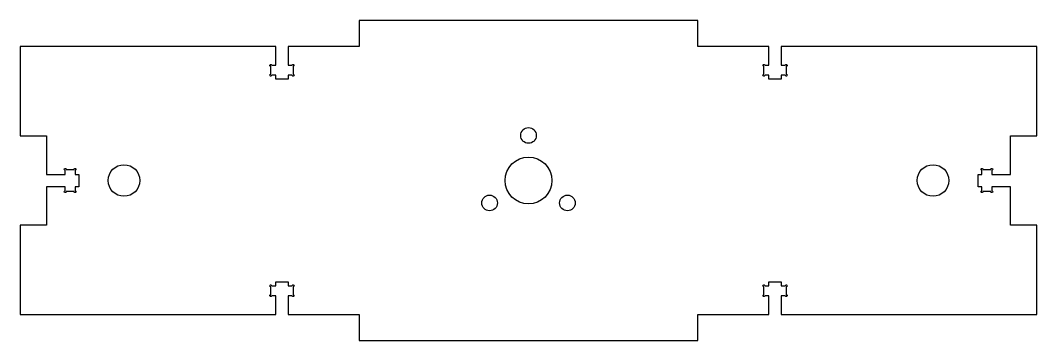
# Model space of a CAD drawing. Header units: millimetres. Extents: x -130 to 130, y -41 to 41.
import ezdxf

# ---------------------------------------------------------------- set-up
doc = ezdxf.new("R2010")
doc.units = ezdxf.units.MM

msp = doc.modelspace()

# ---------------------------------------------------------------- linework, layer by layer
msp.add_lwpolyline([(123.28, -1.58), (118.5, -1.58), (118.5, -2.6, -2.414214), (118.25, -2.85), (116.25, -2.85, -2.414214), (116, -2.6), (116, -1.58), (115, -1.58), (115, 1.57), (116, 1.57), (116, 2.6, -2.414214), (116.25, 2.85), (118.25, 2.85, -2.414214), (118.5, 2.6), (118.5, 1.57), (123.28, 1.57), (123.28, 11.41), (130, 11.41), (130, 34.22), (64.66, 34.22), (64.66, 29.44), (65.68, 29.44, -2.414214), (65.93, 29.19), (65.93, 27.19, -2.414214), (65.68, 26.94), (64.66, 26.94), (64.66, 25.94), (61.51, 25.94), (61.51, 26.94), (60.48, 26.94, -2.414214), (60.23, 27.19), (60.23, 29.19, -2.414214), (60.48, 29.44), (61.51, 29.44), (61.51, 34.22), (43.33, 34.22), (43.33, 40.94), (-43.33, 40.94), (-43.33, 34.22), (-61.51, 34.22), (-61.51, 29.44), (-60.48, 29.44, -2.414214), (-60.23, 29.19), (-60.23, 27.19, -2.414214), (-60.48, 26.94), (-61.51, 26.94), (-61.51, 25.94), (-64.66, 25.94), (-64.66, 26.94), (-65.68, 26.94, -2.414214), (-65.93, 27.19), (-65.93, 29.19, -2.414214), (-65.68, 29.44), (-64.66, 29.44), (-64.66, 34.22), (-130, 34.22), (-130, 11.41), (-123.28, 11.41), (-123.28, 1.57), (-118.5, 1.57), (-118.5, 2.6, -2.414214), (-118.25, 2.85), (-116.25, 2.85, -2.414214), (-116, 2.6), (-116, 1.57), (-115, 1.57), (-115, -1.58), (-116, -1.58), (-116, -2.6, -2.414214), (-116.25, -2.85), (-118.25, -2.85, -2.414214), (-118.5, -2.6), (-118.5, -1.58), (-123.28, -1.58), (-123.28, -11.41), (-130, -11.41), (-130, -34.22), (-64.66, -34.22), (-64.66, -29.44), (-65.68, -29.44, -2.414214), (-65.93, -29.19), (-65.93, -27.19, -2.414214), (-65.68, -26.94), (-64.66, -26.94), (-64.66, -25.94), (-61.51, -25.94), (-61.51, -26.94), (-60.48, -26.94, -2.414214), (-60.23, -27.19), (-60.23, -29.19, -2.414214), (-60.48, -29.44), (-61.51, -29.44), (-61.51, -34.22), (-43.33, -34.22), (-43.33, -40.94), (43.33, -40.94), (43.33, -34.22), (61.51, -34.22), (61.51, -29.44), (60.48, -29.44, -2.414214), (60.23, -29.19), (60.23, -27.19, -2.414214), (60.48, -26.94), (61.51, -26.94), (61.51, -25.94), (64.66, -25.94), (64.66, -26.94), (65.68, -26.94, -2.414214), (65.93, -27.19), (65.93, -29.19, -2.414214), (65.68, -29.44), (64.66, -29.44), (64.66, -34.22), (130, -34.22), (130, -11.41), (123.28, -11.41)], format="xyb", close=True)
for centre, radius in [((0, 11.51), 2), ((0, 0), 6), ((-103.5, 0), 4.04), ((103.5, 0), 4.04), ((-9.96, -5.75), 2), ((9.96, -5.75), 2)]:
    msp.add_circle(centre, radius)

doc.saveas('drawing.dxf')
